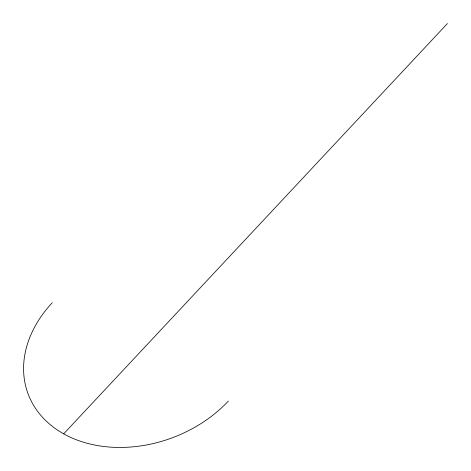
<?xml version="1.0" encoding="UTF-8"?>
<svg xmlns="http://www.w3.org/2000/svg" width="471" height="471" viewBox="0 0 471 471"><rect width="100%" height="100%" fill="white"/><g stroke="black" fill="none" stroke-linecap="round" stroke-linejoin="round"><path stroke-width="0.71" d="M52.269 302.735A119.834 91.662 -20.5 0 0 63.673 433.844L447.409 23.55M228.376 401.039A119.834 91.662 -20.5 0 1 63.673 433.844"/></g></svg>
